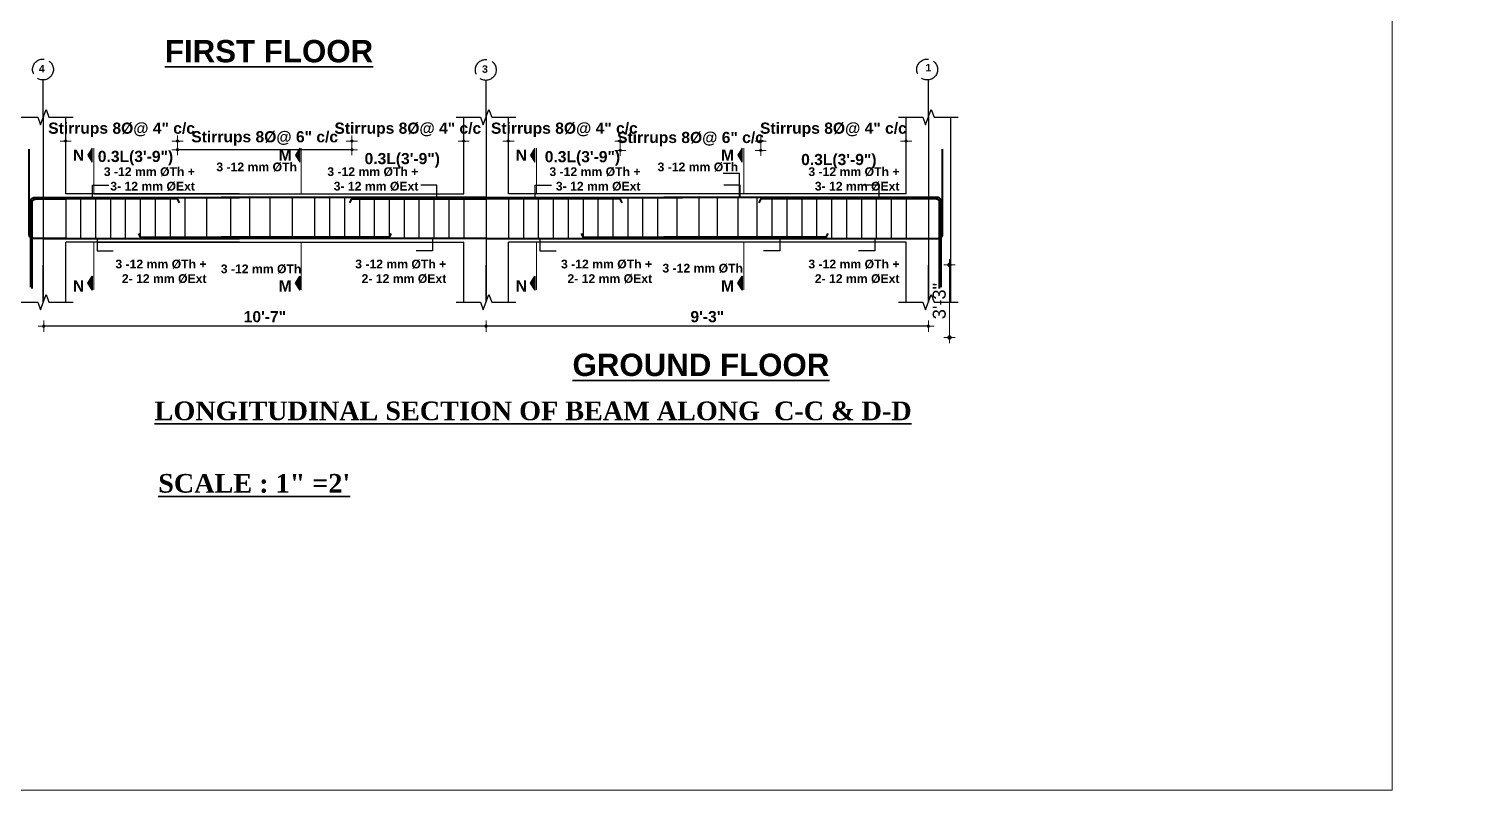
# Model space of a CAD drawing. Header units: inches. Extents: x -12073856 to 12321241, y -1226296 to 1319224.
# Drawn here: x 133369 to 134143, y 48503 to 48911 of the extents above; entities that cross this region are included whole.
import ezdxf
from ezdxf.enums import TextEntityAlignment as Align

# ---------------------------------------------------------------- set-up
doc = ezdxf.new("R2010")
doc.units = ezdxf.units.IN
doc.header["$MEASUREMENT"] = 0
doc.header["$PDMODE"] = 35
doc.linetypes.add('ACAD_ISO02W100', pattern=[15, 12, -3])
for name, color, linetype, lineweight in [('BAR', 5, 'Continuous', 40), ('Dimension', 130, 'Continuous', 9), ('Hatch', 9, 'Continuous', 9), ('HATCH1', 4, 'ACAD_ISO02W100', 13), ('TEXT', 255, 'Continuous', 35), ('Toilet', 7, 'Continuous', 25), ('Window', 3, 'Continuous', 0)]:
    doc.layers.add(name, color=color, linetype=linetype, lineweight=lineweight)
doc.layers.add('STIRRUP', color=10, linetype='Continuous')
doc.styles.add('1.8 str', font='times.ttf', dxfattribs={"width": 0.8, "height": 6})
doc.styles.add('ramon', font='arial.ttf')
doc.styles.add('STYLE1', font='arialbd.ttf')
doc.dimstyles.new('1.4', dxfattribs={"dimscale": 0, "dimtxt": 6, "dimasz": 0.5, "dimexe": 2, "dimexo": 9, "dimgap": 2, "dimtad": 1, "dimdec": 0, "dimlfac": 0.5, "dimzin": 3, "dimdsep": 46, "dimlunit": 4, "dimtxsty": '1.8 str', "dimblk": 'DIM', "dimcen": 3, "dimdle": 3, "dimse1": 1, "dimse2": 1, "dimclrd": 256, "dimclre": 256, "dimclrt": 7, "dimadec": 1, "dimazin": 2, "dimtfac": 1, "dimtdec": 0, "dimtix": 1, "dimtofl": 0, "dimtmove": 2, "dimatfit": 3, "dimldrblk": 'ARROW', "dimfxl": 2, "dimfrac": 2, "dimtolj": 2, "dimtzin": 0, "dimarcsym": 0})
doc.dimstyles.new('S8', dxfattribs={"dimtxt": 7, "dimasz": 2, "dimexe": 6, "dimexo": 18, "dimgap": 1.9375, "dimtad": 1, "dimdec": 1, "dimzin": 3, "dimdsep": 46, "dimlunit": 4, "dimtxsty": 'ramon', "dimblk": 'dot 2', "dimcen": 0.09375, "dimse1": 1, "dimse2": 1, "dimclrd": 1, "dimclre": 1, "dimclrt": 256, "dimadec": 0, "dimazin": 0, "dimtfac": 0.75, "dimtdec": 1, "dimtix": 1, "dimtmove": 1, "dimatfit": 3, "dimldrblk": 'DOT', "dimfxl": 1, "dimtolj": 1, "dimtzin": 0, "dimlwd": 9, "dimlwe": 9, "dimarcsym": 0})

# ---------------------------------------------------------------- blocks, each defined once
blk = doc.blocks.new('dot1')
at = {"layer": 'Hatch'}
h = blk.add_hatch(color=256, dxfattribs=at)
edge = h.paths.add_edge_path()
edge.add_arc((0, 0), 1, 0, 360)
for p, q in [((3, 0), (-3, 0)), ((0, 3), (0, -3))]:
    blk.add_line(p, q, dxfattribs=at)
blk.add_circle((0, 0), 1, dxfattribs=at)
blk = doc.blocks.new('dot 2')
at = {"layer": 'Hatch', "xscale": 0.5, "yscale": 0.5, "zscale": 0.5}
blk.add_blockref('dot1', (0, 0), dxfattribs=at)
blk = doc.blocks.new('*D2656')
at = {"layer": 'Defpoints', "color": 0, "transparency": 16777216}
for p in [(133863.05, 48784.54), (133880.38, 48784.54), (136417.36, 48745.54)]:
    blk.add_point(p, dxfattribs=at)
at = {"layer": 'Toilet', "color": 1, "lineweight": 9, "transparency": 16777216}
blk.add_line((133863.05, 48747.54), (133863.05, 48782.54), dxfattribs=at)
at = {"layer": 'Toilet', "color": 1, "lineweight": 9, "transparency": 16777216, "xscale": 2, "yscale": 2, "zscale": 2}
for p, rotation in [((133863.05, 48784.54), 90), ((133863.05, 48745.54), 270)]:
    blk.add_blockref('dot 2', p, dxfattribs=dict(at, rotation=rotation))
at = {"layer": 'Toilet', "transparency": 16777216, "insert": (133857.53, 48765.04), "char_height": 7, "attachment_point": 5, "rotation": 90, "style": 'ramon'}
blk.add_mtext('\\A1;3\'-3"', dxfattribs=at)
blk = doc.blocks.new('_Dot')
at = {"color": 0, "lineweight": -2}
blk.add_line((-0.5, 0), (-1, 0), dxfattribs=at)
at = {"color": 0, "const_width": 0.5}
blk.add_lwpolyline([(-0.25, 0, 1), (0.25, 0, 1)], format="xyb", close=True, dxfattribs=at)
blk = doc.blocks.new('DIM')
at = {"layer": 'Dimension'}
h = blk.add_hatch(color=256, dxfattribs=at)
h.paths.add_polyline_path([(0, 1.3), (0, 0), (1.3, 0, 0.414214)])
h.paths.add_polyline_path([(1.3, 0), (0, 0), (0, -1.3, 0.414214)])
h.paths.add_polyline_path([(0, 0), (-1.3, 0, 0.414214), (0, -1.3)])
h.paths.add_polyline_path([(0, 1.3, 0.414214), (-1.3, 0), (0, 0)])
for p, q in [((-6, 0), (6, 0)), ((0, 6), (0, -6))]:
    blk.add_line(p, q, dxfattribs=at)
blk.add_circle((0, 0), 1.28, dxfattribs=at)
blk = doc.blocks.new('*D2657')
at = {"layer": 'Defpoints', "color": 0, "ltscale": 10, "transparency": 16777216}
for p in [(133761.72, 48850.89), (133761.72, 48834.35), (133839.72, 48838.92)]:
    blk.add_point(p, dxfattribs=at)
at = {"layer": 'Dimension', "lineweight": -2, "ltscale": 10, "transparency": 16777216}
for p, q in [((133761.22, 48850.89), (133760.72, 48850.89)), ((133840.22, 48850.89), (133840.72, 48850.89))]:
    blk.add_line(p, q, dxfattribs=at)
at = {"layer": 'Dimension', "lineweight": -2, "ltscale": 10, "transparency": 16777216, "xscale": 0.5, "yscale": 0.5, "zscale": 0.5}
blk.add_blockref('DIM', (133761.72, 48850.89), dxfattribs=at)
at = {"layer": 'Dimension', "lineweight": -2, "ltscale": 10, "transparency": 16777216, "xscale": 0.5, "yscale": 0.5, "zscale": 0.5, "rotation": 180}
blk.add_blockref('DIM', (133839.72, 48850.89), dxfattribs=at)
at = {"layer": 'Dimension', "color": 7, "ltscale": 10, "transparency": 16777216, "insert": (133800.72, 48856.92), "char_height": 6, "attachment_point": 5, "style": 'STYLE1'}
blk.add_mtext('\\A2;Stirrups 8%%C@ 4" c/c', dxfattribs=at)
blk = doc.blocks.new('ARROW')
at = {"layer": 'Hatch'}
h = blk.add_hatch(color=256, dxfattribs=at)
h.dxf.hatch_style = 1
h.paths.add_polyline_path([(12191115.8, -1270860.1), (12191485.4, -1270660.1), (12191115.8, -1270660.1)])
for p, q in [((12191115.8, -1270860.1), (12191115.8, -1270060.1)), ((12191015.8, -1270160.1), (12196382.9, -1270160.1)), ((12191485.4, -1270660.1), (12190746.1, -1270660.1)), ((12190746.1, -1270660.1), (12191115.8, -1270860.1)), ((12191485.4, -1270660.1), (12191115.8, -1270860.1))]:
    blk.add_line(p, q, dxfattribs=at)
blk = doc.blocks.new('*D2658')
at = {"layer": 'Defpoints', "color": 0, "ltscale": 10, "transparency": 16777216}
for p in [(133686.37, 48845.91), (133761.72, 48829.37), (133686.37, 48814.86)]:
    blk.add_point(p, dxfattribs=at)
at = {"layer": 'Dimension', "lineweight": -2, "ltscale": 10, "transparency": 16777216}
for p, q in [((133685.87, 48845.91), (133685.37, 48845.91)), ((133762.22, 48845.91), (133762.72, 48845.91))]:
    blk.add_line(p, q, dxfattribs=at)
at = {"layer": 'Dimension', "lineweight": -2, "ltscale": 10, "transparency": 16777216, "xscale": 0.5, "yscale": 0.5, "zscale": 0.5}
blk.add_blockref('DIM', (133686.37, 48845.91), dxfattribs=at)
at = {"layer": 'Dimension', "lineweight": -2, "ltscale": 10, "transparency": 16777216, "xscale": 0.5, "yscale": 0.5, "zscale": 0.5, "rotation": 180}
blk.add_blockref('DIM', (133761.72, 48845.91), dxfattribs=at)
at = {"layer": 'Dimension', "color": 7, "ltscale": 10, "transparency": 16777216, "insert": (133724.04, 48851.94), "char_height": 6, "attachment_point": 5, "style": 'STYLE1'}
blk.add_mtext('\\A2;Stirrups 8%%C@ 6" c/c', dxfattribs=at)
blk = doc.blocks.new('*D2659')
at = {"layer": 'Defpoints', "color": 0, "ltscale": 10, "transparency": 16777216}
for p in [(133626.37, 48850.89), (133626.37, 48837.35), (133686.37, 48819.84)]:
    blk.add_point(p, dxfattribs=at)
at = {"layer": 'Dimension', "lineweight": -2, "ltscale": 10, "transparency": 16777216}
for p, q in [((133625.87, 48850.89), (133625.37, 48850.89)), ((133686.87, 48850.89), (133687.37, 48850.89))]:
    blk.add_line(p, q, dxfattribs=at)
at = {"layer": 'Dimension', "lineweight": -2, "ltscale": 10, "transparency": 16777216, "xscale": 0.5, "yscale": 0.5, "zscale": 0.5}
blk.add_blockref('DIM', (133626.37, 48850.89), dxfattribs=at)
at = {"layer": 'Dimension', "lineweight": -2, "ltscale": 10, "transparency": 16777216, "xscale": 0.5, "yscale": 0.5, "zscale": 0.5, "rotation": 180}
blk.add_blockref('DIM', (133686.37, 48850.89), dxfattribs=at)
at = {"layer": 'Dimension', "color": 7, "ltscale": 10, "transparency": 16777216, "insert": (133656.37, 48856.92), "char_height": 6, "attachment_point": 5, "style": 'STYLE1'}
blk.add_mtext('\\A2;Stirrups 8%%C@ 4" c/c', dxfattribs=at)
blk = doc.blocks.new('*D2651')
at = {"layer": 'Defpoints', "color": 0, "ltscale": 10, "transparency": 16777216}
for p in [(133602.37, 48850.89), (133602.37, 48837.35), (133542.37, 48819.84)]:
    blk.add_point(p, dxfattribs=at)
at = {"layer": 'Dimension', "lineweight": -2, "ltscale": 10, "transparency": 16777216}
for p, q in [((133541.87, 48850.89), (133541.37, 48850.89)), ((133602.87, 48850.89), (133603.37, 48850.89))]:
    blk.add_line(p, q, dxfattribs=at)
at = {"layer": 'Dimension', "lineweight": -2, "ltscale": 10, "transparency": 16777216, "xscale": 0.5, "yscale": 0.5, "zscale": 0.5}
blk.add_blockref('DIM', (133542.37, 48850.89), dxfattribs=at)
at = {"layer": 'Dimension', "lineweight": -2, "ltscale": 10, "transparency": 16777216, "xscale": 0.5, "yscale": 0.5, "zscale": 0.5, "rotation": 180}
blk.add_blockref('DIM', (133602.37, 48850.89), dxfattribs=at)
at = {"layer": 'Dimension', "color": 7, "ltscale": 10, "transparency": 16777216, "insert": (133572.37, 48856.92), "char_height": 6, "attachment_point": 5, "style": 'STYLE1'}
blk.add_mtext('\\A2;Stirrups 8%%C@ 4" c/c', dxfattribs=at)
blk = doc.blocks.new('*D2652')
at = {"layer": 'Defpoints', "color": 0, "ltscale": 10, "transparency": 16777216}
for p in [(133388.8, 48850.89), (133388.8, 48837.35), (133448.8, 48819.84)]:
    blk.add_point(p, dxfattribs=at)
at = {"layer": 'Dimension', "lineweight": -2, "ltscale": 10, "transparency": 16777216}
for p, q in [((133388.3, 48850.89), (133387.8, 48850.89)), ((133449.3, 48850.89), (133449.8, 48850.89))]:
    blk.add_line(p, q, dxfattribs=at)
at = {"layer": 'Dimension', "lineweight": -2, "ltscale": 10, "transparency": 16777216, "xscale": 0.5, "yscale": 0.5, "zscale": 0.5}
blk.add_blockref('DIM', (133388.8, 48850.89), dxfattribs=at)
at = {"layer": 'Dimension', "lineweight": -2, "ltscale": 10, "transparency": 16777216, "xscale": 0.5, "yscale": 0.5, "zscale": 0.5, "rotation": 180}
blk.add_blockref('DIM', (133448.8, 48850.89), dxfattribs=at)
at = {"layer": 'Dimension', "color": 7, "ltscale": 10, "transparency": 16777216, "insert": (133418.8, 48856.92), "char_height": 6, "attachment_point": 5, "style": 'STYLE1'}
blk.add_mtext('\\A2;Stirrups 8%%C@ 4" c/c', dxfattribs=at)
blk = doc.blocks.new('*D2653')
at = {"layer": 'Defpoints', "color": 0, "ltscale": 10, "transparency": 16777216}
for p in [(133448.8, 48846.28), (133448.8, 48814.86), (133542.37, 48814.86)]:
    blk.add_point(p, dxfattribs=at)
at = {"layer": 'Dimension', "lineweight": -2, "ltscale": 10, "transparency": 16777216}
blk.add_line((133541.87, 48846.28), (133449.3, 48846.28), dxfattribs=at)
at = {"layer": 'Dimension', "lineweight": -2, "ltscale": 10, "transparency": 16777216, "xscale": 0.5, "yscale": 0.5, "zscale": 0.5, "rotation": 180}
blk.add_blockref('DIM', (133448.8, 48846.28), dxfattribs=at)
at = {"layer": 'Dimension', "lineweight": -2, "ltscale": 10, "transparency": 16777216, "xscale": 0.5, "yscale": 0.5, "zscale": 0.5}
blk.add_blockref('DIM', (133542.37, 48846.28), dxfattribs=at)
at = {"layer": 'Dimension', "color": 7, "ltscale": 10, "transparency": 16777216, "insert": (133495.58, 48852.31), "char_height": 6, "attachment_point": 5, "style": 'STYLE1'}
blk.add_mtext('\\A2;Stirrups 8%%C@ 6" c/c', dxfattribs=at)
blk = doc.blocks.new('*D2654')
at = {"layer": 'Defpoints', "color": 0, "ltscale": 10, "transparency": 16777216}
for p in [(133614.37, 48764.4), (133851.72, 48764.4), (133614.37, 48751.59)]:
    blk.add_point(p, dxfattribs=at)
at = {"layer": 'Dimension', "lineweight": -2, "ltscale": 10, "transparency": 16777216}
blk.add_line((133851.22, 48751.59), (133614.87, 48751.59), dxfattribs=at)
at = {"layer": 'Dimension', "lineweight": -2, "ltscale": 10, "transparency": 16777216, "xscale": 0.5, "yscale": 0.5, "zscale": 0.5, "rotation": 180}
blk.add_blockref('DIM', (133614.37, 48751.59), dxfattribs=at)
at = {"layer": 'Dimension', "lineweight": -2, "ltscale": 10, "transparency": 16777216, "xscale": 0.5, "yscale": 0.5, "zscale": 0.5}
blk.add_blockref('DIM', (133851.72, 48751.59), dxfattribs=at)
at = {"layer": 'Dimension', "color": 7, "ltscale": 10, "transparency": 16777216, "insert": (133733.04, 48756.65), "char_height": 6, "attachment_point": 5, "style": 'STYLE1'}
blk.add_mtext('\\A2;9\'-3"', dxfattribs=at)
blk = doc.blocks.new('*D2655')
at = {"layer": 'Defpoints', "color": 0, "ltscale": 10, "transparency": 16777216}
for p in [(133377.02, 48764.4), (133614.37, 48764.4), (133377.02, 48751.59)]:
    blk.add_point(p, dxfattribs=at)
at = {"layer": 'Dimension', "lineweight": -2, "ltscale": 10, "transparency": 16777216}
blk.add_line((133613.87, 48751.59), (133377.52, 48751.59), dxfattribs=at)
at = {"layer": 'Dimension', "lineweight": -2, "ltscale": 10, "transparency": 16777216, "xscale": 0.5, "yscale": 0.5, "zscale": 0.5, "rotation": 180}
blk.add_blockref('DIM', (133377.02, 48751.59), dxfattribs=at)
at = {"layer": 'Dimension', "lineweight": -2, "ltscale": 10, "transparency": 16777216, "xscale": 0.5, "yscale": 0.5, "zscale": 0.5}
blk.add_blockref('DIM', (133614.37, 48751.59), dxfattribs=at)
at = {"layer": 'Dimension', "color": 7, "ltscale": 10, "transparency": 16777216, "insert": (133495.69, 48756.65), "char_height": 6, "attachment_point": 5, "style": 'STYLE1'}
blk.add_mtext('\\A2;10\'-7"', dxfattribs=at)

msp = doc.modelspace()

# ---------------------------------------------------------------- hatches: boundary and pattern name
at = {"layer": 'TEXT', "ltscale": 10}
for points in [[(133403, 48847.14), (133403, 48839.63), (133400.69, 48843.38)], [(133514.38, 48847.14), (133514.38, 48839.63), (133512.07, 48843.38)], [(133640.57, 48847.14), (133640.57, 48839.63), (133638.26, 48843.38)], [(133751.73, 48847.14), (133751.73, 48839.63), (133749.42, 48843.38)], [(133403, 48771), (133403, 48778.5), (133400.69, 48774.75)], [(133514.38, 48771), (133514.38, 48778.5), (133512.07, 48774.75)], [(133640.57, 48771), (133640.57, 48778.5), (133638.26, 48774.75)], [(133751.73, 48771), (133751.73, 48778.5), (133749.42, 48774.75)]]:
    msp.add_hatch(color=256, dxfattribs=at).paths.add_polyline_path(points)

# ---------------------------------------------------------------- linework, layer by layer
for p, q in [((133376.8, 48863.75), (133376.8, 48883.71)), ((133614.37, 48863.75), (133614.37, 48883.71)), ((133851.72, 48863.75), (133851.72, 48883.71)), ((133376.8, 48863.75), (133376.8, 48764.4)), ((133614.37, 48863.75), (133614.37, 48764.4)), ((133851.72, 48863.75), (133851.72, 48764.4)), ((133376.8, 48764.4), (133376.8, 48784.35)), ((133614.37, 48764.4), (133614.37, 48784.35)), ((133851.72, 48764.4), (133851.72, 48784.35))]:
    msp.add_line(p, q)
at = {"ltscale": 10}
for p, q in [((133388.8, 48822.59), (133388.8, 48863.75)), ((133602.37, 48822.59), (133602.37, 48863.75)), ((133626.37, 48822.59), (133626.37, 48863.75)), ((133839.72, 48822.59), (133839.72, 48863.75)), ((133863.72, 48796.59), (133863.72, 48863.75)), ((133482.15, 48822.59), (133388.8, 48822.59)), ((133403.86, 48822.59), (133602.37, 48822.59)), ((133719.72, 48822.59), (133626.37, 48822.59)), ((133839.72, 48822.59), (133641.42, 48822.59)), ((133482.15, 48796.59), (133388.8, 48796.59)), ((133388.8, 48764.4), (133388.8, 48796.59)), ((133405.64, 48796.59), (133602.37, 48796.59)), ((133602.37, 48764.4), (133602.37, 48796.59)), ((133719.72, 48796.59), (133626.37, 48796.59)), ((133626.37, 48764.4), (133626.37, 48796.59)), ((133839.72, 48796.59), (133643.2, 48796.59)), ((133839.72, 48764.4), (133839.72, 48796.59)), ((133863.72, 48764.4), (133863.72, 48796.59))]:
    msp.add_line(p, q, dxfattribs=at)
at = {"linetype": 'Continuous', "ltscale": 10}
for points in [[(133360.8, 48863.75), (133373.8, 48863.75), (133375.3, 48859.63), (133378.3, 48867.88), (133379.8, 48863.75), (133392.8, 48863.75)], [(133598.37, 48863.75), (133611.37, 48863.75), (133612.87, 48859.63), (133615.87, 48867.88), (133617.37, 48863.75), (133630.37, 48863.75)], [(133835.72, 48863.75), (133848.72, 48863.75), (133850.22, 48859.63), (133853.22, 48867.88), (133854.72, 48863.75), (133867.72, 48863.75)], [(133360.8, 48764.4), (133373.8, 48764.4), (133375.3, 48760.28), (133378.3, 48768.52), (133379.8, 48764.4), (133392.8, 48764.4)], [(133598.37, 48764.4), (133611.37, 48764.4), (133612.87, 48760.28), (133615.87, 48768.52), (133617.37, 48764.4), (133630.37, 48764.4)], [(133835.72, 48764.4), (133848.72, 48764.4), (133850.22, 48760.28), (133853.22, 48768.52), (133854.72, 48764.4), (133867.72, 48764.4)]]:
    msp.add_lwpolyline(points, dxfattribs=at)
at = {"layer": 'BAR', "ltscale": 10}
for p, q in [((133376.8, 48820.59), (133482.15, 48820.59)), ((133614.37, 48820.59), (133472.15, 48820.59)), ((133614.37, 48820.59), (133719.72, 48820.59)), ((133376.8, 48798.59), (133482.15, 48798.59)), ((133614.37, 48798.59), (133472.15, 48798.59)), ((133614.37, 48798.59), (133719.72, 48798.59))]:
    msp.add_line(p, q, dxfattribs=at)
for points in [[(133388.8, 48798.59), (133371.32, 48798.59, -0.414214), (133369.3, 48800.6), (133369.3, 48846.59)], [(133839.72, 48798.59), (133857.2, 48798.59, 0.414214), (133859.22, 48800.6), (133859.22, 48846.59)], [(133370.05, 48772.59), (133370.05, 48818.57, -0.414214), (133372.07, 48820.59), (133388.8, 48820.59)], [(133370.8, 48771.84), (133370.8, 48817.82, -0.414214), (133372.82, 48819.84), (133388.8, 48819.84)], [(133858.47, 48772.59), (133858.47, 48818.57, 0.414214), (133856.45, 48820.59), (133839.72, 48820.59)], [(133857.72, 48771.84), (133857.72, 48817.82, 0.414214), (133855.7, 48819.84), (133839.72, 48819.84)]]:
    msp.add_lwpolyline(points, format="xyb", dxfattribs=at)
for points in [[(133449.84, 48817.84), (133448.8, 48819.84), (133376.8, 48819.84)], [(133541.32, 48817.84), (133542.37, 48819.84), (133614.37, 48819.84)], [(133687.41, 48817.84), (133686.37, 48819.84), (133614.37, 48819.84)], [(133851.72, 48820.59), (133709.72, 48820.59)], [(133851.72, 48819.84), (133761.72, 48819.84), (133760.76, 48817.84)], [(133427.84, 48801.34), (133428.8, 48799.34), (133482.15, 48799.34)], [(133563.32, 48801.34), (133562.37, 48799.34), (133472.15, 48799.34)], [(133665.41, 48801.34), (133666.37, 48799.34), (133719.72, 48799.34)], [(133797.67, 48801.34), (133796.72, 48799.34), (133709.72, 48799.34)], [(133709.72, 48798.59), (133851.72, 48798.59)]]:
    msp.add_lwpolyline(points, dxfattribs=at)
at = {"layer": 'Dimension', "ltscale": 10}
for p, q in [((133403.86, 48822.59), (133403.86, 48847.09)), ((133515.23, 48822.59), (133515.23, 48847.09)), ((133641.42, 48822.59), (133641.42, 48847.09)), ((133752.59, 48822.59), (133752.59, 48847.09)), ((133403.86, 48771.05), (133403.86, 48796.59)), ((133515.23, 48771.05), (133515.23, 48796.59)), ((133641.42, 48771.05), (133641.42, 48796.59)), ((133752.59, 48771.05), (133752.59, 48796.59))]:
    msp.add_line(p, q, dxfattribs=at)
for points in [[(133403, 48839.63), (133403, 48847.14), (133400.69, 48843.38), (133403, 48839.63)], [(133514.38, 48839.63), (133514.38, 48847.14), (133512.07, 48843.38), (133514.38, 48839.63)], [(133640.57, 48839.63), (133640.57, 48847.14), (133638.26, 48843.38), (133640.57, 48839.63)], [(133751.73, 48839.63), (133751.73, 48847.14), (133749.42, 48843.38), (133751.73, 48839.63)]]:
    msp.add_lwpolyline(points, dxfattribs=at)
at = {"layer": 'HATCH1', "lineweight": 25}
for centre in [(133376.64, 48889.3), (133614.2, 48889.08), (133851.04, 48889.28)]:
    msp.add_circle(centre, 5.6, dxfattribs=at)
at = {"layer": 'STIRRUP'}
for p, q in [((133388.8, 48820.99), (133388.8, 48798.19)), ((133396.8, 48820.99), (133396.8, 48798.19)), ((133404.8, 48820.99), (133404.8, 48798.19)), ((133412.8, 48820.99), (133412.8, 48798.19)), ((133420.8, 48820.99), (133420.8, 48798.19)), ((133428.8, 48820.99), (133428.8, 48798.19)), ((133436.8, 48820.99), (133436.8, 48798.19)), ((133444.8, 48820.99), (133444.8, 48798.19)), ((133452.8, 48820.99), (133452.8, 48798.19)), ((133464.28, 48820.99), (133464.28, 48798.19)), ((133477.25, 48820.99), (133477.25, 48798.19)), ((133487.5, 48820.99), (133487.5, 48798.19)), ((133498.37, 48820.99), (133498.37, 48798.19)), ((133510.37, 48820.99), (133510.37, 48798.19)), ((133522.37, 48820.99), (133522.37, 48798.19)), ((133530.37, 48820.99), (133530.37, 48798.19)), ((133538.37, 48820.99), (133538.37, 48798.19)), ((133546.37, 48820.99), (133546.37, 48798.19)), ((133554.37, 48820.99), (133554.37, 48798.19)), ((133562.37, 48820.99), (133562.37, 48798.19)), ((133570.37, 48820.99), (133570.37, 48798.19)), ((133578.37, 48820.99), (133578.37, 48798.19)), ((133586.37, 48820.99), (133586.37, 48798.19)), ((133594.37, 48820.99), (133594.37, 48798.19)), ((133602.37, 48820.99), (133602.37, 48798.19)), ((133626.37, 48820.99), (133626.37, 48798.19)), ((133634.37, 48820.99), (133634.37, 48798.19)), ((133642.37, 48820.99), (133642.37, 48798.19)), ((133650.37, 48820.99), (133650.37, 48798.19)), ((133658.37, 48820.99), (133658.37, 48798.19)), ((133666.37, 48820.99), (133666.37, 48798.19)), ((133674.37, 48820.99), (133674.37, 48798.19)), ((133682.37, 48820.99), (133682.37, 48798.19)), ((133690.37, 48820.99), (133690.37, 48798.19)), ((133698.37, 48820.99), (133698.37, 48798.19)), ((133706.37, 48820.99), (133706.37, 48798.19)), ((133716.72, 48820.99), (133716.72, 48798.19)), ((133728.55, 48820.99), (133728.55, 48798.19)), ((133738.4, 48820.99), (133738.4, 48798.19)), ((133749.45, 48820.99), (133749.45, 48798.19)), ((133759.72, 48820.99), (133759.72, 48798.19)), ((133767.72, 48820.99), (133767.72, 48798.19)), ((133775.72, 48820.99), (133775.72, 48798.19)), ((133783.72, 48820.99), (133783.72, 48798.19)), ((133791.72, 48820.99), (133791.72, 48798.19)), ((133799.72, 48820.99), (133799.72, 48798.19)), ((133807.72, 48820.99), (133807.72, 48798.19)), ((133815.72, 48820.99), (133815.72, 48798.19)), ((133823.72, 48820.99), (133823.72, 48798.19)), ((133831.72, 48820.99), (133831.72, 48798.19)), ((133839.72, 48820.99), (133839.72, 48798.19))]:
    msp.add_line(p, q, dxfattribs=at)
at = {"layer": 'TEXT', "ltscale": 10}
for points in [[(133403, 48778.5), (133403, 48771), (133400.69, 48774.75), (133403, 48778.5)], [(133514.38, 48778.5), (133514.38, 48771), (133512.07, 48774.75), (133514.38, 48778.5)], [(133640.57, 48778.5), (133640.57, 48771), (133638.26, 48774.75), (133640.57, 48778.5)], [(133751.73, 48778.5), (133751.73, 48771), (133749.42, 48774.75), (133751.73, 48778.5)]]:
    msp.add_lwpolyline(points, dxfattribs=at)
at = {"layer": 'Window'}
msp.add_lwpolyline([(131831.52, 50340.25), (134100.47, 50340.25), (134100.47, 48502.67), (131831.52, 48502.67)], close=True, dxfattribs=at)

# ---------------------------------------------------------------- texts
at = {"layer": 'HATCH1', "lineweight": 25, "style": 'STYLE1'}
for s, p in [('4', (133374.42, 48887.75)), ('3', (133612.22, 48887.53)), ('1', (133850.09, 48888.29))]:
    msp.add_text(s, height=4, dxfattribs=at).set_placement(p)
at = {"layer": 'TEXT', "style": 'STYLE1'}
for s, p in [('%%UFIRST FLOOR', (133497.91, 48899.13)), ('%%UGROUND FLOOR', (133729.63, 48730.84))]:
    msp.add_text(s, height=12, dxfattribs=at).set_placement(p, align=Align.MIDDLE_CENTER)
at = {"layer": 'TEXT', "ltscale": 10, "style": 'STYLE1'}
for s, height, p in [('N', 6, (133392.69, 48840.3)), ('M', 6, (133503.11, 48840.3)), ('N', 6, (133630.26, 48840.3)), ('M', 6, (133740.46, 48840.3)), ('3 -12 mm %%CTh ', 4.68, (133469.66, 48834.7)), ('3 -12 mm %%CTh ', 4.68, (133706.37, 48834.7)), ('3 -12 mm %%CTh ', 4.68, (133472.03, 48780)), ('3 -12 mm %%CTh ', 4.68, (133708.98, 48780.38)), ('N', 6, (133392.69, 48770.17)), ('M', 6, (133503.11, 48770.17)), ('N', 6, (133630.26, 48770.17)), ('M', 6, (133740.46, 48770.17))]:
    msp.add_text(s, height=height, dxfattribs=at).set_placement(p)
at = {"layer": 'TEXT', "style": 'STYLE1'}
for p in [(133406.04, 48839.67), (133549.17, 48838.51), (133645.85, 48839.53), (133783.41, 48838.01)]:
    msp.add_text('0.3L(3\'-9")', height=6, dxfattribs=at).set_placement(p)
at = {"layer": 'TEXT', "ltscale": 10, "char_height": 4.68, "attachment_point": 3, "style": 'STYLE1'}
for s, width, insert in [('3 -12 mm %%CTh + 3- 12 mm %%CExt', 51.4226, (133458.14, 48836.84)), ('3 -12 mm %%CTh + 3- 12 mm %%CExt', 53.0695, (133578.04, 48836.84)), ('3 -12 mm %%CTh + 3- 12 mm %%CExt', 51.4226, (133697.22, 48836.84)), ('3 -12 mm %%CTh + 3- 12 mm %%CExt', 53.0695, (133836.16, 48836.84)), ('3 -12 mm %%CTh + 2- 12 mm %%CExt', 52.0465, (133464.36, 48787.27)), ('3 -12 mm %%CTh + 2- 12 mm %%CExt', 53.0695, (133593.01, 48787.27)), ('3 -12 mm %%CTh + 2- 12 mm %%CExt', 52.0465, (133703.44, 48787.27)), ('3 -12 mm %%CTh + 2- 12 mm %%CExt', 53.0695, (133836.16, 48787.27))]:
    msp.add_mtext_dynamic_manual_height_columns(s, width=width, gutter_width=1, heights=[0], dxfattribs=dict(at, insert=insert))
at = {"layer": 'TEXT', "char_height": 10, "width": 450.6233, "attachment_point": 1, "style": 'STYLE1'}
for s, insert in [('{\\fTimes New Roman|b1|i0|c0|p18;\\LLONGITUDINAL SECTION OF BEAM ALONG  C-C & D-D}', (133436.54, 48711.15)), ('{\\fTimes New Roman|b1|i0|c0|p18;\\LSCALE : 1" =2\'}', (133438.47, 48672.28))]:
    msp.add_mtext(s, dxfattribs=dict(at, insert=insert))

# ---------------------------------------------------------------- dimensions: what is measured, and where the dimension line sits
at = {"layer": 'Dimension', "ltscale": 10}
for base, p1, p2, angle, text, picture, middle in [((133388.8, 48850.89), (133448.8, 48819.84), (133388.8, 48837.35), 180, 'Stirrups 8%%C@ 4" c/c', '*D2652', (133418.8, 48856.92)), ((133448.8, 48846.28), (133542.37, 48814.86), (133448.8, 48814.86), 180, 'Stirrups 8%%C@ 6" c/c', '*D2653', (133495.58, 48852.31)), ((133602.37, 48850.89), (133542.37, 48819.84), (133602.37, 48837.35), 0, 'Stirrups 8%%C@ 4" c/c', '*D2651', (133572.37, 48856.92)), ((133626.37, 48850.89), (133686.37, 48819.84), (133626.37, 48837.35), 180, 'Stirrups 8%%C@ 4" c/c', '*D2659', (133656.37, 48856.92)), ((133686.37, 48845.91), (133761.72, 48829.37), (133686.37, 48814.86), 180, 'Stirrups 8%%C@ 6" c/c', '*D2658', (133724.04, 48851.94)), ((133761.72, 48850.89), (133839.72, 48838.92), (133761.72, 48834.35), 180, 'Stirrups 8%%C@ 4" c/c', '*D2657', (133800.72, 48856.92)), ((133377.02, 48751.59), (133614.37, 48764.4), (133377.02, 48764.4), 180, '10\'-7"', '*D2655', (133495.69, 48756.65)), ((133614.37, 48751.59), (133851.72, 48764.4), (133614.37, 48764.4), 180, '9\'-3"', '*D2654', (133733.04, 48756.65))]:
    dim = msp.add_linear_dim(base=base, p1=p1, p2=p2, angle=angle, text=text, dimstyle='1.4', override={"dimscale": 1, "dimtxsty": 'STYLE1'}, dxfattribs=at)
    dim.commit()
    dim.dimension.update_dxf_attribs({"geometry": picture, "text_midpoint": middle})
at = {"layer": 'Toilet'}
dim = msp.add_linear_dim(base=(133863.05, 48784.54), p1=(136417.36, 48745.54), p2=(133880.38, 48784.54), angle=90, dimstyle='S8', override={"dimfxl": 2, "dimfxlon": 1, "dimarcsym": 1}, dxfattribs=at)
dim.commit()
dim.dimension.update_dxf_attribs({"geometry": '*D2656', "text_midpoint": (133857.53, 48765.04)})

# ---------------------------------------------------------------- leaders
at = {"layer": 'Dimension', "ltscale": 10}
for points in [[(133750.38, 48820.59), (133750.38, 48833.56), (133741.49, 48833.56)], [(133403.16, 48820.99), (133403.16, 48827.2), (133411.88, 48827.2)], [(133588.01, 48820.99), (133588.01, 48827.2), (133579.29, 48827.2)], [(133640.72, 48820.99), (133640.72, 48827.2), (133649.44, 48827.2)], [(133750.68, 48820.99), (133750.68, 48827.2), (133741.96, 48827.2)], [(133825.36, 48820.99), (133825.36, 48827.2), (133816.64, 48827.2)], [(133405.64, 48798.19), (133405.64, 48791.98), (133414.36, 48791.98)], [(133585.53, 48798.19), (133585.53, 48791.98), (133576.81, 48791.98)], [(133643.2, 48798.19), (133643.2, 48791.98), (133651.93, 48791.98)], [(133771.96, 48798.19), (133771.96, 48791.98), (133763.23, 48791.98)], [(133822.88, 48798.19), (133822.88, 48791.98), (133814.16, 48791.98)]]:
    msp.add_leader(points, dimstyle='1.4', override={"dimscale": 1, "dimtxsty": 'STYLE1'}, dxfattribs=at)

doc.saveas('drawing.dxf')
